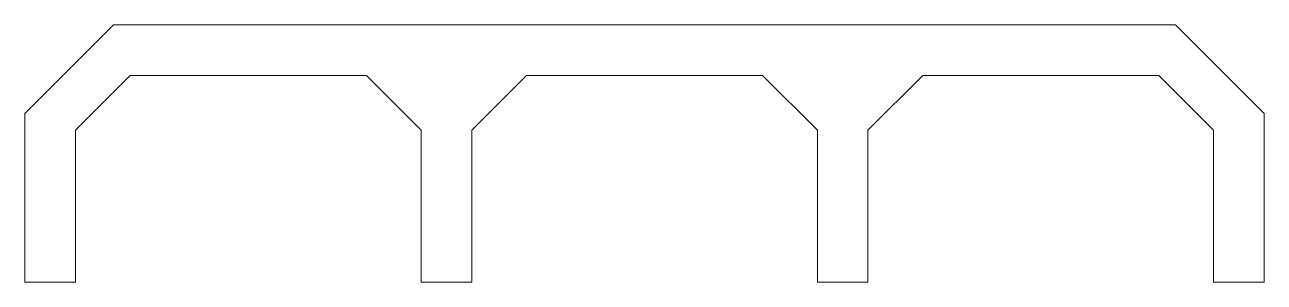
# Model space of a CAD drawing. Header units: millimetres. Extents: x -49 to 98, y 4 to 35.
import ezdxf

# ---------------------------------------------------------------- set-up
doc = ezdxf.new("R2010")
doc.units = ezdxf.units.MM

msp = doc.modelspace()

# ---------------------------------------------------------------- linework, layer by layer
at = {"color": 7, "linetype": 'Continuous', "lineweight": 15}
msp.add_lwpolyline([(-49.32, 4.27), (-43.32, 4.27), (-43.32, 22.31), (-36.83, 28.8), (-8.81, 28.8), (-2.32, 22.31), (-2.32, 4.27), (3.68, 4.27), (3.68, 22.31), (10.17, 28.8), (38.19, 28.8), (44.68, 22.31), (44.68, 4.27), (50.68, 4.27), (50.68, 22.31), (57.17, 28.8), (85.19, 28.8), (91.68, 22.31), (91.68, 4.27), (97.68, 4.27), (97.68, 24.27), (87.15, 34.8), (-38.79, 34.8), (-49.32, 24.27)], close=True, dxfattribs=at)

doc.saveas('drawing.dxf')
